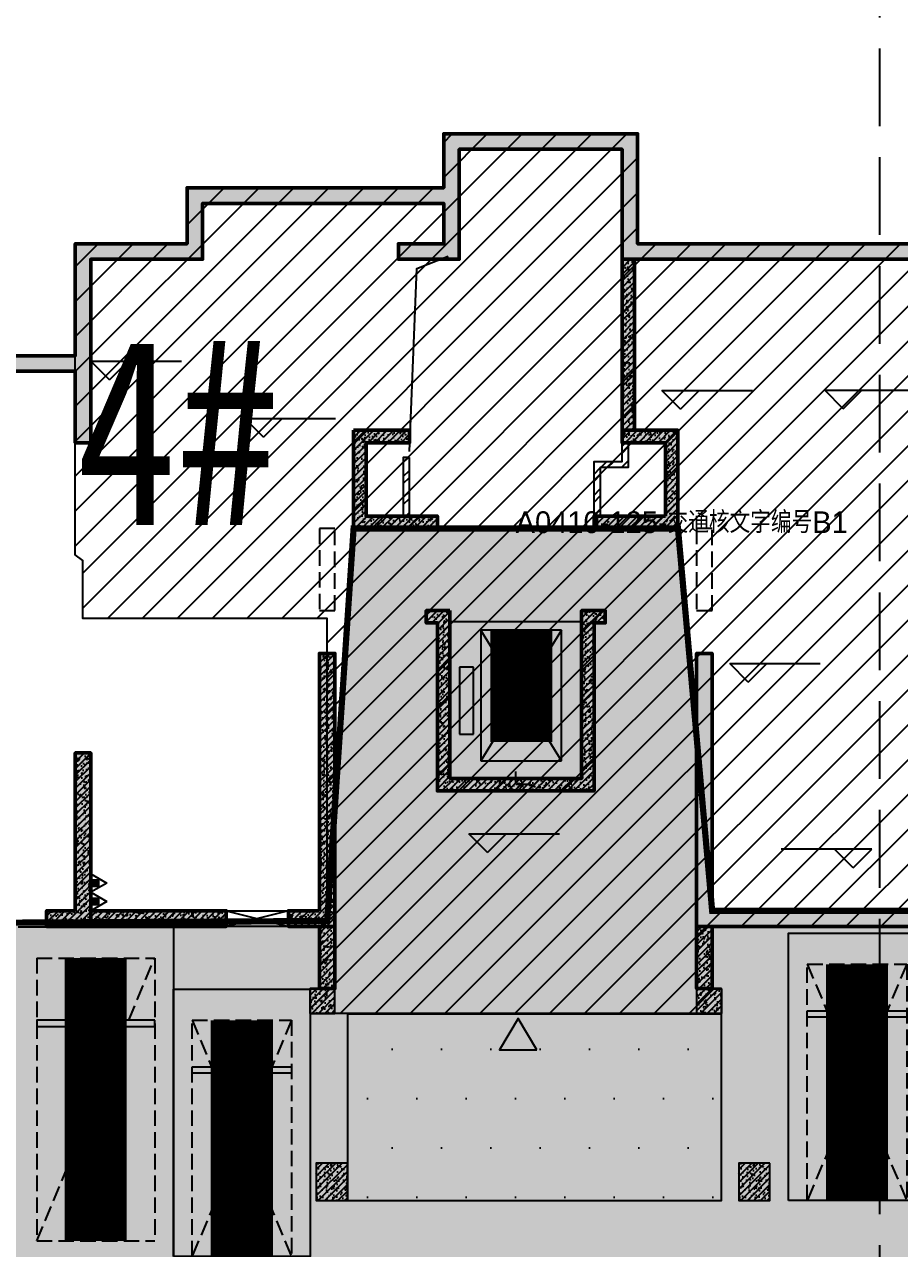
# Model space of a CAD drawing. Extents: x -1338203 to 1886333, y -530034 to 1031844.
# Drawn here: x 728700 to 742782, y 278867 to 298557 of the extents above; entities that cross this region are included whole.
import ezdxf
from ezdxf.enums import TextEntityAlignment as Align

# ---------------------------------------------------------------- set-up
doc = ezdxf.new("R2010")
doc.units = 0
doc.header["$LTSCALE"] = 1000
doc.header["$MEASUREMENT"] = 0
for name, pattern in [('$2$DASH', [0.35, 0.25, -0.1]), ('A-001-平面B2$0$__DASH', [0.35, 0.25, -0.1]), ('A-04-平面B1$0$DASH', [0.35, 0.25, -0.1]), ('DASH', [0.35, 0.25, -0.1])]:
    doc.linetypes.add(name, pattern=pattern)
for name, color, linetype in [('$0$DIM_SYMB', 3, 'Continuous'), ('A-001-平面参照B1$0$0A-ELEV-PATT', 8, 'Continuous'), ('A-001-平面参照B1$0$0G-NOTE', 4, 'Continuous'), ('A-001-平面参照B1$0$AUDIT_D_220531184525-2', 40, 'Continuous'), ('A-001-车位参照B1$0$A-001-车位参照B1$0$0A-P-PKNG-CAR(B)', 21, 'Continuous'), ('A-04-平面B1$0$0A-A-SYMB-ELEV', 150, 'Continuous'), ('A-04-平面B1$0$0A-B-D&W', 135, 'Continuous'), ('A-04-平面B1$0$0A-S-WALL', 255, 'Continuous'), ('A-125-交通核B1（A0410）$0$0A-E-EVTR', 2, 'Continuous'), ('A-125-交通核B1（A0410）$0$0A-O-HOLE', 52, 'Continuous'), ('p-a-core', 1, 'Continuous'), ('p-a-regular', 5, 'Continuous'), ('S-04-墙柱B1_1$0$$AUDIT_BAD_LAYER1', 7, 'Continuous'), ('S-04-墙柱B1_1$0$0S-CC-LINE', 52, 'Continuous'), ('S-04-墙柱B1_1$0$0S-CW-HATCH', 251, 'Continuous'), ('S-04-墙柱B1_1$0$0S-CW-HATCH-UP', 251, 'Continuous'), ('S-04-墙柱B1_1$0$0S-S-HOLE', 55, 'Continuous'), ('S001地下一墙柱$0$S001地下一墙柱$0$0S-CC-LINE', 52, 'Continuous'), ('S001地下一墙柱$0$S001地下一墙柱$0$0S-CW-HATCH', 251, 'Continuous'), ('S001地下一墙柱$0$S001地下一墙柱$0$0S-CW-HATCH-UP', 251, 'Continuous'), ('地面指向箭头', 7, 'Continuous'), ('负一层消火栓$0$0P-EQUIP-FH', 7, 'Continuous')]:
    doc.layers.add(name, color=color, linetype=linetype)
for name, color, linetype, plot in [('A-001-主楼相对位置参照$0$AAD-A-MARK', 6, 'Continuous', False), ('A-04-平面B1$0$AAD-A-MARK', 6, 'Continuous', False), ('A-125-交通核B1（A0410）$0$AAD-A-MARK', 6, 'Continuous', False), ('A0410-125-交通核文字编号B1$0$AAD-A-MARK', 6, 'Continuous', False), ('A0410-125-交通核文字编号B1$0$AAD-A-XM', 6, 'Continuous', False), ('AAD-A-PROOF', 30, 'Continuous', False), ('S-04-墙柱B1_1$0$AAD-A-MARK', 6, 'Continuous', False)]:
    doc.layers.add(name, color=color, linetype=linetype, plot=plot)
doc.layers.add('p-a-mini', color=7, linetype='Continuous', true_color=0x0050ff)
doc.layers.add('p-h-walkable', color=7, linetype='Continuous', lineweight=70, true_color=0xf0f0f0)
doc.layers.add('S-04-墙柱B1_1$0$0S-CW-LINE', color=7, linetype='Continuous', lineweight=50)
doc.styles.add('A-001-平面参照B1$0$AAD-HT', font='simhei.ttf', dxfattribs={"width": 0.6})
doc.styles.add('A0410-125-交通核文字编号B1$0$AAD-TXT', font='aad-txt.shx', dxfattribs={"width": 0.7, "bigfont": 'aad-hztxt.shx'})
pattern_1 = [(45, (0, 0), (-168.38, 168.38), []), (45, (112.25, 0), (-168.38, 168.38), [])]
pattern_2 = [(45, (0, 0), (-53.033, 53.033), []), (50, (0, 0), (215.178, -18.8256), [22.5, -247.5]), (355, (0, 0), (-41.6254, 225.6576), [18, -198]), (100.4514, (17.93, -1.57), (173.553, 206.832), [19.122, -210.3426]), (46.1842, (0, 60), (320.1723, -49.656), [33.75, -371.25]), (96.6356, (26.68, 55.86), (280.399, 292.235), [28.683, -315.514]), (351.1842, (0, 60), (280.399, 292.236), [27, -297]), (21, (30, 45), (179.072, -120.7857), [22.5, -247.5]), (326, (30, 45), (72.9946, 217.545), [18, -198]), (71.4514, (44.92, 34.93), (252.0668, 96.759), [19.122, -210.3426]), (37.5, (0, 0), (3.64796, 99.86816), [0, -195.6, 0, -201, 0, -198.75]), (7.5, (0, 0), (78.9209, 118.3235), [0, -114.6, 0, -191.1, 0, -75.75]), (327.5, (-66.9, 0), (160.14673, -6.76646), [0, -75, 0, -234, 0, -310.5]), (317.5, (-96.9, 0), (174.9559, 30.0315), [0, -97.5, 0, -155.4, 0, -220.5])]

# ---------------------------------------------------------------- blocks, each defined once
blk = doc.blocks.new('A-001-平面参照B1')
at = {"layer": 'A-001-平面参照B1$0$0A-ELEV-PATT'}
h = blk.add_hatch(dxfattribs=at)
h.set_pattern_fill('DOTS', color=256, scale=500)
h.set_pattern_definition([(0, (-766365.4, -306889.1), (396.875, 793.75), [0, -793.75])])
h.paths.add_polyline_path([(-32469, -24250), (-32469, -27250), (-26449, -27250), (-26449, -24250)])
at = {"layer": 'A-001-平面参照B1$0$AUDIT_D_220531184525-2', "ltscale": 0.002}
blk.add_lwpolyline([(-32469, -24250), (-32469, -27250), (-26449, -27250), (-26449, -24250)], close=True, dxfattribs=at)
at = {"layer": 'A-001-平面参照B1$0$0G-NOTE', "style": 'A-001-平面参照B1$0$AAD-HT', "width": 0.8}
blk.add_text('4#', height=3000, rotation=0, dxfattribs=at).set_placement((-36839, -14885), align=Align.MIDDLE_LEFT)
blk = doc.blocks.new('负一层消火栓$0$$TwtSys$00000546')
h = blk.add_hatch()
h.set_pattern_fill('ANSI31', color=256, scale=200, style=0)
h.set_pattern_definition([(45, (-38543.802, -6670.83), (-17.67767, 17.67767), [])])
h.paths.add_polyline_path([(-65, 174), (65, 174), (65, 44), (-65, 44)])
for points in [[(0, 344), (-198, 0), (198, 0)], [(-65, 174), (65, 174), (65, 44), (-65, 44)]]:
    blk.add_lwpolyline(points, close=True)
blk = doc.blocks.new('负一层消火栓')
at = {"layer": '负一层消火栓$0$0P-EQUIP-FH', "xscale": -0.75, "yscale": 0.75, "zscale": 0.75, "rotation": 270}
for p in [(-36599, -22144), (-36599, -22441)]:
    blk.add_blockref('负一层消火栓$0$$TwtSys$00000546', p, dxfattribs=at)
blk = doc.blocks.new('剖面位置')
at = {"layer": '$0$DIM_SYMB', "linetype": '$2$DASH', "ltscale": 5}
blk.add_lwpolyline([(-23908, 5282), (-23908, -83810), (-46125, -83810), (-46125, -260656)], dxfattribs=at)
blk.add_lwpolyline([(-23908, 5282), (-23908, -83810), (-46125, -83810), (-46125, -260656)], dxfattribs=at)
blk = doc.blocks.new('A$C488321c4')
at = {"layer": '地面指向箭头'}
h = blk.add_hatch(color=251, dxfattribs=at)
h.dxf.hatch_style = 1
h.paths.add_polyline_path([(324300, -79696), (324000, -79196), (323700, -79696)])
at = {"layer": '地面指向箭头', "color": 251, "flags": 128}
blk.add_lwpolyline([(324300, -79696), (324000, -79196), (323700, -79696), (324300, -79696)], dxfattribs=at)
blk = doc.blocks.new('A-001-车位参照B1$0$A-001-车位参照B1$0$A-001-车位参照B1$0$A$C43AE5A3B')
at = {"color": 241}
blk.add_lwpolyline([(2500, 0), (2500, 4300), (300, 4300), (300, 0)], close=True, dxfattribs=at)
at = {"color": 241, "linetype": 'DASH'}
for points in [[(2200, 0), (2200, 3800), (600, 3800), (600, 0), (2200, 0)], [(600, 3800), (2200, 0)], [(2200, 3800), (600, 0)]]:
    blk.add_lwpolyline(points, dxfattribs=at)
at = {"color": 241}
blk.add_lwpolyline([(2200, 3050), (600, 3050), (600, 2950), (2200, 2950), (2200, 3050)], dxfattribs=at)
at = {"layer": 'p-a-mini', "ltscale": 0.002, "const_width": 1000}
blk.add_lwpolyline([(1400, 0), (1400, 3800)], dxfattribs=at)
blk = doc.blocks.new('A-125-交通核B1（A0410）$0$xx')
at = {"layer": 'A-125-交通核B1（A0410）$0$0A-E-EVTR'}
for p, q in [((1798, 2385), (498, 2385)), ((498, 2385), (498, 285)), ((1798, 285), (498, 2385)), ((1798, 2385), (498, 285)), ((1798, 285), (1798, 2385)), ((381, 1791), (156, 1791)), ((156, 1791), (156, 711)), ((381, 711), (381, 1791)), ((156, 711), (381, 711)), ((498, 285), (1798, 285))]:
    blk.add_line(p, q, dxfattribs=at)
blk = doc.blocks.new('A-125-交通核B1（A0410）')
h = blk.add_hatch()
h.set_pattern_fill('ANSI32', color=256, scale=50)
h.set_pattern_definition(pattern_1)
h.paths.add_polyline_path([(1360, 4310), (1260, 4310), (1260, 5190), (1710, 5190), (1710, 5490), (1810, 5490), (1810, 5090), (1360, 5090)])
h = blk.add_hatch()
h.set_pattern_fill('ANSI32', color=256, scale=50)
h.set_pattern_definition(pattern_1)
h.paths.add_polyline_path([(-1713, 5250), (-1810, 5250), (-1810, 4310), (-1713, 4310)])
for points in [[(1360, 4310), (1260, 4310), (1260, 5190), (1710, 5190), (1710, 5490), (1810, 5490), (1810, 5090), (1360, 5090)], [(-1713, 5250), (-1810, 5250), (-1810, 4310), (-1713, 4310)]]:
    blk.add_lwpolyline(points, close=True)
at = {"layer": 'A-125-交通核B1（A0410）$0$0A-O-HOLE', "flags": 128}
blk.add_lwpolyline([(-1710, 5350), (-1593, 8294), (-1090, 8490)], dxfattribs=at)
at = {"layer": 'A-125-交通核B1（A0410）$0$AAD-A-MARK'}
for q in [(0, 200), (200, 0)]:
    blk.add_line((0, 0), q, dxfattribs=at)
blk.add_circle((0, 0), 100, dxfattribs=at)
blk.add_blockref('A-125-交通核B1（A0410）$0$xx', (-1060, 90))
blk = doc.blocks.new('A0410-125-交通核文字编号B1')
at = {"layer": 'A0410-125-交通核文字编号B1$0$AAD-A-MARK'}
for q in [(0, 200), (200, 0)]:
    blk.add_line((0, 0), q, dxfattribs=at)
blk.add_circle((0, 0), 100, dxfattribs=at)
at = {"layer": 'A0410-125-交通核文字编号B1$0$AAD-A-XM', "style": 'A0410-125-交通核文字编号B1$0$AAD-TXT'}
blk.add_text('A0410-125-交通核文字编号B1', height=350, dxfattribs=at).set_placement((-3, 4036))
blk = doc.blocks.new('A-04-平面B1')
at = {"layer": 'A-04-平面B1$0$0A-A-SYMB-ELEV'}
for p, q in [((-6539, 6500), (-6839, 6800)), ((-6839, 6800), (-5380, 6800)), ((-6539, 6500), (-6239, 6800)), ((2650, 6030), (2350, 6330)), ((2350, 6330), (3808, 6330)), ((2650, 6030), (2950, 6330)), ((5271, 6037), (4971, 6337)), ((4971, 6337), (6429, 6337)), ((5271, 6037), (5571, 6337)), ((-4062, 5580), (-4362, 5880)), ((-4362, 5880), (-2903, 5880)), ((-4062, 5580), (-3762, 5880)), ((3742, 1639), (3442, 1939)), ((3442, 1939), (4900, 1939)), ((3742, 1639), (4042, 1939)), ((-457, -1101), (-757, -801)), ((-757, -801), (701, -801)), ((-457, -1101), (-157, -801)), ((5727, -1049), (4268, -1049)), ((5427, -1349), (5127, -1049)), ((5427, -1349), (5727, -1049))]:
    blk.add_line(p, q, dxfattribs=at)
at = {"layer": 'A-04-平面B1$0$0A-B-D&W', "linetype": 'A-04-平面B1$0$DASH'}
for points in [[(-3160, 2790), (-2910, 2790), (-2910, 4110), (-3160, 4110)], [(2910, 2790), (3160, 2790), (3160, 4110), (2910, 4110)]]:
    blk.add_lwpolyline(points, close=True, dxfattribs=at)
at = {"layer": 'A-04-平面B1$0$AAD-A-MARK'}
for q in [(0, 200), (200, 0)]:
    blk.add_line((0, 0), q, dxfattribs=at)
blk.add_circle((0, 0), 100, dxfattribs=at)
at = {"layer": 'A-04-平面B1$0$0A-S-WALL'}
for name in ['A-125-交通核B1（A0410）', 'A0410-125-交通核文字编号B1']:
    blk.add_blockref(name, (0, 0), dxfattribs=at)
blk = doc.blocks.new('A-001-主楼相对位置参照')
at = {"layer": 'A-001-主楼相对位置参照$0$AAD-A-MARK'}
blk.add_lwpolyline([(-30819, -20460), (-28699, -20460), (-28699, -17940), (-30819, -17940)], close=True, dxfattribs=at)
blk = doc.blocks.new('S-04-墙柱B1_1')
at = {"layer": 'S-04-墙柱B1_1$0$0S-CW-HATCH'}
h = blk.add_hatch(color=256, dxfattribs=at)
h.dxf.hatch_style = 1
h.paths.add_polyline_path([(23190, 8690), (22460, 8690), (22460, 9340), (26340, 9340), (26340, 8440), (26703, 8440), (28140, 8440), (28140, 5490), (28390, 5490), (28390, 6640), (31000, 6640), (31000, 5690), (30750, 5690), (30750, 5490), (31000, 5490), (31000, 3690), (29600, 3690), (29600, 3440), (31800, 3440), (31800, 850), (32050, 850), (32050, 3690), (31250, 3690), (31250, 6890), (28390, 6890), (28390, 8690), (26590, 8690), (26590, 9590), (22460, 9590), (22460, 10460), (19340, 10460), (19340, 8690), (1960, 8690), (1960, 10460), (-1160, 10460), (-1160, 9590), (-5290, 9590), (-5290, 8690), (-7090, 8690), (-7090, 6890), (-9950, 6890), (-9950, 3690), (-10750, 3690), (-10750, -2290), (-10500, -2290), (-10500, 3440), (-8300, 3440), (-8300, 3690), (-9700, 3690), (-9700, 5490), (-9450, 5490), (-9450, 5690), (-9700, 5690), (-9700, 6640), (-7090, 6640), (-7090, 5490), (-6840, 5490), (-6840, 8440), (-5040, 8440), (-5040, 9340), (-1160, 9340), (-1160, 8690), (-1890, 8690), (-1890, 8440), (-910, 8440), (-910, 10210), (1710, 10210), (1710, 8440), (6890, 8440), (6890, 3710), (7090, 3710), (7090, 8440), (14210, 8440), (14210, 3710), (14410, 3710), (14410, 8440), (19590, 8440), (19590, 10210), (22210, 10210), (22210, 8440), (23190, 8440)])
h = blk.add_hatch(color=256, dxfattribs=at)
h.dxf.hatch_style = 1
h.paths.add_polyline_path([(1710, 5690), (1910, 5690), (1910, 8440), (1710, 8440)])
h = blk.add_hatch(color=256, dxfattribs=at)
h.dxf.hatch_style = 1
h.paths.add_polyline_path([(-2610, 5690), (-2610, 4110), (-1260, 4110), (-1260, 4310), (-2410, 4310), (-2410, 5490), (-1710, 5490), (-1710, 5690)])
h = blk.add_hatch(color=256, dxfattribs=at)
h.dxf.hatch_style = 1
h.paths.add_polyline_path([(2410, 4310), (1260, 4310), (1260, 4110), (2610, 4110), (2610, 5690), (1710, 5690), (1710, 5490), (2410, 5490)])
h = blk.add_hatch(color=256, dxfattribs=at)
h.dxf.hatch_style = 1
h.paths.add_polyline_path([(-1060, 2790), (-1440, 2790), (-1440, 2590), (-1260, 2590), (-1260, -110), (1260, -110), (1260, 2590), (1440, 2590), (1440, 2790), (1060, 2790), (1060, 90), (-1060, 90)])
h = blk.add_hatch(color=256, dxfattribs=at)
h.dxf.hatch_style = 1
h.paths.add_polyline_path([(-3160, -2040), (-3660, -2040), (-3660, -2290), (-2910, -2290), (-2910, 2100), (-3160, 2100)])
h = blk.add_hatch(color=256, dxfattribs=at)
h.dxf.hatch_style = 1
h.paths.add_polyline_path([(2910, -2290), (6890, -2290), (6890, -2040), (3160, -2040), (3160, 2100), (2910, 2100)])
h = blk.add_hatch(color=256, dxfattribs=at)
h.dxf.hatch_style = 1
h.paths.add_polyline_path([(-7090, -2040), (-7550, -2040), (-7550, -2290), (-6840, -2290), (-6840, 500), (-7090, 500)])
at = {"layer": 'S-04-墙柱B1_1$0$0S-CW-HATCH', "ltscale": 0.002}
h = blk.add_hatch(color=256, dxfattribs=at)
h.dxf.hatch_style = 1
h.paths.add_polyline_path([(-6840, -2290), (-4660, -2290), (-4660, -2040), (-6840, -2040)])
at = {"layer": 'S-04-墙柱B1_1$0$0S-CW-HATCH'}
h = blk.add_hatch(color=256, dxfattribs=at)
h.dxf.hatch_style = 1
h.paths.add_polyline_path([(-2910, -2290), (-3160, -2290), (-3160, -3290), (-2910, -3290)])
h = blk.add_hatch(color=256, dxfattribs=at)
h.dxf.hatch_style = 1
h.paths.add_polyline_path([(2910, -2290), (3160, -2290), (3160, -3290), (2910, -3290)])
h = blk.add_hatch(color=256, dxfattribs=at)
h.dxf.hatch_style = 1
h.paths.add_polyline_path([(-2910, -3290), (-3310, -3290), (-3310, -3690), (-2910, -3690)])
h = blk.add_hatch(color=256, dxfattribs=at)
h.dxf.hatch_style = 1
h.paths.add_polyline_path([(3310, -3290), (2910, -3290), (2910, -3690), (3310, -3690)])
at = {"layer": 'S-04-墙柱B1_1$0$0S-CW-HATCH-UP'}
h = blk.add_hatch(dxfattribs=at)
h.set_pattern_fill('钢筋混凝土', color=256, scale=30)
h.set_pattern_definition([(45, (-2870787.69, 636368.834), (-53.0330086, 53.0330086), []), (50, (-2870787.69, 636368.83), (215.178055, -18.82564), [22.5, -247.5]), (355, (-2870787.69, 636368.83), (-41.6254, 225.65764), [18, -198]), (100.4514, (-2870769.76, 636367.27), (173.552815, 206.831863), [19.122057, -210.342634]), (46.1842, (-2870787.7, 636428.83), (320.172315, -49.655704), [33.75, -371.25]), (96.6356, (-2870761, 636424.7), (280.398812, 292.23536), [28.683086, -315.5139]), (351.1842, (-2870787.7, 636428.83), (280.398584, 292.23558), [27, -297]), (21, (-2870757.69, 636413.83), (179.072116, -120.785667), [22.5, -247.5]), (326, (-2870757.69, 636413.83), (72.9946, 217.545014), [18, -198]), (71.4514, (-2870742.76, 636403.77), (252.066789, 96.759149), [19.122057, -210.342634]), (37.5, (-2870787.69, 636368.834), (3.6479566, 99.8681561), [0, -195.6, 0, -201, 0, -198.75]), (7.5, (-2870787.69, 636368.83), (78.9208612, 118.3235136), [0, -114.6, 0, -191.1, 0, -75.75]), (327.5, (-2870854.59, 636368.834), (160.1467309, -6.7664615), [0, -75, 0, -234, 0, -310.5]), (317.5, (-2870884.59, 636368.83), (174.955851, 30.031495), [0, -97.5, 0, -155.4, 0, -220.5])])
h.paths.add_polyline_path([(23190, 8690), (22460, 8690), (22460, 9340), (26340, 9340), (26340, 8440), (26703, 8440), (28140, 8440), (28140, 5490), (28390, 5490), (28390, 6640), (31000, 6640), (31000, 5690), (30750, 5690), (30750, 5490), (31000, 5490), (31000, 3690), (29600, 3690), (29600, 3440), (31800, 3440), (31800, 850), (32050, 850), (32050, 3690), (31250, 3690), (31250, 6890), (28390, 6890), (28390, 8690), (26590, 8690), (26590, 9590), (22460, 9590), (22460, 10460), (19340, 10460), (19340, 8690), (1960, 8690), (1960, 10460), (-1160, 10460), (-1160, 9590), (-5290, 9590), (-5290, 8690), (-7090, 8690), (-7090, 6890), (-9950, 6890), (-9950, 3690), (-10750, 3690), (-10750, -2290), (-10500, -2290), (-10500, 3440), (-8300, 3440), (-8300, 3690), (-9700, 3690), (-9700, 5490), (-9450, 5490), (-9450, 5690), (-9700, 5690), (-9700, 6640), (-7090, 6640), (-7090, 5490), (-6840, 5490), (-6840, 8440), (-5040, 8440), (-5040, 9340), (-1160, 9340), (-1160, 8690), (-1890, 8690), (-1890, 8440), (-910, 8440), (-910, 10210), (1710, 10210), (1710, 8440), (6890, 8440), (6890, 3710), (7090, 3710), (7090, 8440), (14210, 8440), (14210, 3710), (14410, 3710), (14410, 8440), (19590, 8440), (19590, 10210), (22210, 10210), (22210, 8440), (23190, 8440)])
h = blk.add_hatch(dxfattribs=at)
h.set_pattern_fill('钢筋混凝土', color=256, scale=30)
h.set_pattern_definition(pattern_2)
h.paths.add_polyline_path([(1710, 5690), (1910, 5690), (1910, 8440), (1710, 8440)])
h = blk.add_hatch(dxfattribs=at)
h.set_pattern_fill('钢筋混凝土', color=256, scale=30)
h.set_pattern_definition(pattern_2)
h.paths.add_polyline_path([(-2610, 5690), (-2610, 4110), (-1260, 4110), (-1260, 4310), (-2410, 4310), (-2410, 5490), (-1710, 5490), (-1710, 5690)])
h = blk.add_hatch(dxfattribs=at)
h.set_pattern_fill('钢筋混凝土', color=256, scale=30)
h.set_pattern_definition(pattern_2)
h.paths.add_polyline_path([(2410, 4310), (1260, 4310), (1260, 4110), (2610, 4110), (2610, 5690), (1710, 5690), (1710, 5490), (2410, 5490)])
h = blk.add_hatch(dxfattribs=at)
h.set_pattern_fill('钢筋混凝土', color=256, scale=30)
h.set_pattern_definition(pattern_2)
h.paths.add_polyline_path([(-1060, 2790), (-1440, 2790), (-1440, 2590), (-1260, 2590), (-1260, -110), (1260, -110), (1260, 2590), (1440, 2590), (1440, 2790), (1060, 2790), (1060, 90), (-1060, 90)])
h = blk.add_hatch(dxfattribs=at)
h.set_pattern_fill('钢筋混凝土', color=256, scale=30)
h.set_pattern_definition(pattern_2)
h.paths.add_polyline_path([(-3160, -2040), (-3660, -2040), (-3660, -2290), (-2910, -2290), (-2910, 2100), (-3160, 2100)])
h = blk.add_hatch(dxfattribs=at)
h.set_pattern_fill('钢筋混凝土', color=256, scale=30)
h.set_pattern_definition(pattern_2)
h.paths.add_polyline_path([(2910, -2290), (6890, -2290), (6890, -2040), (3160, -2040), (3160, 2100), (2910, 2100)])
h = blk.add_hatch(dxfattribs=at)
h.set_pattern_fill('钢筋混凝土', color=256, scale=30)
h.set_pattern_definition(pattern_2)
h.paths.add_polyline_path([(-7090, -2040), (-7550, -2040), (-7550, -2290), (-6840, -2290), (-6840, 500), (-7090, 500)])
at = {"layer": 'S-04-墙柱B1_1$0$0S-CW-HATCH-UP', "ltscale": 0.002}
h = blk.add_hatch(dxfattribs=at)
h.set_pattern_fill('钢筋混凝土', color=256, scale=30)
h.set_pattern_definition([(45, (-736606.6, -286339.07), (-53.0330086, 53.0330086), []), (50, (-736606.6, -286339.07), (215.178055, -18.82564), [22.5, -247.5]), (355, (-736606.6, -286339.07), (-41.6254, 225.65764), [18, -198]), (100.4514, (-736588.67, -286340.64), (173.552815, 206.83186), [19.12206, -210.342634]), (46.1842, (-736606.6, -286279.07), (320.172315, -49.6557), [33.75, -371.25]), (96.6356, (-736579.92, -286283.2), (280.39881, 292.23536), [28.68309, -315.5139]), (351.1842, (-736606.6, -286279.07), (280.39858, 292.23558), [27, -297]), (21, (-736576.6, -286294.07), (179.072116, -120.785667), [22.5, -247.5]), (326, (-736576.6, -286294.07), (72.9946, 217.545014), [18, -198]), (71.4514, (-736561.68, -286304.14), (252.06679, 96.75915), [19.12206, -210.342634]), (37.5, (-736606.6, -286339.07), (3.6479566, 99.868156), [0, -195.6, 0, -201, 0, -198.75]), (7.5, (-736606.6, -286339.07), (78.920861, 118.323514), [0, -114.6, 0, -191.1, 0, -75.75]), (327.5, (-736673.5, -286339.07), (160.146731, -6.7664615), [0, -75, 0, -234, 0, -310.5]), (317.5, (-736703.5, -286339.07), (174.95585, 30.031495), [0, -97.5, 0, -155.4, 0, -220.5])])
h.paths.add_polyline_path([(-6840, -2290), (-4660, -2290), (-4660, -2040), (-6840, -2040)])
at = {"layer": 'S-04-墙柱B1_1$0$0S-CW-HATCH-UP'}
h = blk.add_hatch(dxfattribs=at)
h.set_pattern_fill('钢筋混凝土', color=256, scale=30)
h.set_pattern_definition(pattern_2)
h.paths.add_polyline_path([(-2910, -2290), (-3160, -2290), (-3160, -3290), (-2910, -3290)])
h = blk.add_hatch(dxfattribs=at)
h.set_pattern_fill('钢筋混凝土', color=256, scale=30)
h.set_pattern_definition(pattern_2)
h.paths.add_polyline_path([(2910, -2290), (3160, -2290), (3160, -3290), (2910, -3290)])
h = blk.add_hatch(dxfattribs=at)
h.set_pattern_fill('钢筋混凝土', color=256, scale=30)
h.set_pattern_definition(pattern_2)
h.paths.add_polyline_path([(-2910, -3290), (-3310, -3290), (-3310, -3690), (-2910, -3690)])
h = blk.add_hatch(dxfattribs=at)
h.set_pattern_fill('钢筋混凝土', color=256, scale=30)
h.set_pattern_definition(pattern_2)
h.paths.add_polyline_path([(3310, -3290), (2910, -3290), (2910, -3690), (3310, -3690)])
at = {"layer": 'S-04-墙柱B1_1$0$$AUDIT_BAD_LAYER1'}
for q in [(0, 200), (0, 200), (200, 0), (200, 0)]:
    blk.add_line((0, 0), q, dxfattribs=at)
at = {"layer": 'S-04-墙柱B1_1$0$0S-CC-LINE'}
for points in [[(-2910, -3290), (-3310, -3290), (-3310, -3690), (-2910, -3690)], [(3310, -3290), (2910, -3290), (2910, -3690), (3310, -3690)]]:
    blk.add_lwpolyline(points, close=True, dxfattribs=at)
at = {"layer": 'S-04-墙柱B1_1$0$0S-CW-LINE'}
for points in [[(19340, 8690), (1960, 8690), (1960, 10460), (-1160, 10460), (-1160, 9590), (-5290, 9590), (-5290, 8690), (-7090, 8690), (-7090, 6890), (-9950, 6890)], [(-9700, 6640), (-7090, 6640), (-7090, 5490), (-6840, 5490), (-6840, 8440), (-5040, 8440), (-5040, 9340), (-1160, 9340), (-1160, 8690), (-1890, 8690), (-1890, 8440), (-910, 8440), (-910, 10210), (1710, 10210), (1710, 8440), (6890, 8440)]]:
    blk.add_lwpolyline(points, dxfattribs=at)
for points in [[(1710, 5690), (1910, 5690), (1910, 8440), (1710, 8440)], [(-2610, 5690), (-2610, 4110), (-1260, 4110), (-1260, 4310), (-2410, 4310), (-2410, 5490), (-1710, 5490), (-1710, 5690)], [(2410, 4310), (1260, 4310), (1260, 4110), (2610, 4110), (2610, 5690), (1710, 5690), (1710, 5490), (2410, 5490)], [(-1060, 2790), (-1440, 2790), (-1440, 2590), (-1260, 2590), (-1260, -110), (1260, -110), (1260, 2590), (1440, 2590), (1440, 2790), (1060, 2790), (1060, 90), (-1060, 90)], [(-3160, -2040), (-3660, -2040), (-3660, -2290), (-2910, -2290), (-2910, 2100), (-3160, 2100)], [(2910, -2290), (6890, -2290), (6890, -2040), (3160, -2040), (3160, 2100), (2910, 2100)], [(-7090, -2040), (-7550, -2040), (-7550, -2290), (-6840, -2290), (-6840, 500), (-7090, 500)], [(-6840, -2290), (-4660, -2290), (-4660, -2040), (-6840, -2040)], [(-2910, -2290), (-3160, -2290), (-3160, -3290), (-2910, -3290)], [(2910, -2290), (3160, -2290), (3160, -3290), (2910, -3290)]]:
    blk.add_lwpolyline(points, close=True, dxfattribs=at)
at = {"layer": 'S-04-墙柱B1_1$0$0S-S-HOLE'}
blk.add_lwpolyline([(-4660, -2040), (-3660, -2040), (-3660, -2290), (-4660, -2290)], close=True, dxfattribs=at)
for points in [[(-3660, -2040), (-4660, -2290)], [(-4660, -2040), (-3660, -2290)]]:
    blk.add_lwpolyline(points, dxfattribs=at)
at = {"layer": 'S-04-墙柱B1_1$0$AAD-A-MARK'}
blk.add_circle((0, 0), 100, dxfattribs=at)

msp = doc.modelspace()

# ---------------------------------------------------------------- hatches: boundary and pattern name
at = {"ltscale": 0.002}
h = msp.add_hatch(dxfattribs=at)
h.set_pattern_fill('ANSI31', color=8, scale=250)
h.set_pattern_definition([(45, (321361.53, 306889.07), (-280.633, 280.633), [])])
h.paths.add_polyline_path([(752746.6, 284045.6), (739766.6, 284045.6), (739766.6, 283045.6), (739916.6, 283045.6), (739916.6, 282645.6), (733296.6, 282645.6), (733296.6, 283045.6), (733446.6, 283045.6), (733446.6, 284045.6), (733571.6, 284135.6), (733571.6, 289000.6), (729641.6, 289000.6), (729641.6, 289935.6), (729516.6, 290025.6), (729516.6, 295025.6), (731316.6, 295025.6), (731316.6, 295925.6), (735446.6, 295925.6), (735446.6, 296795.6), (738566.6, 296795.6), (738566.6, 295025.6), (755946.6, 295025.6), (755946.6, 296795.6), (759066.6, 296795.6), (759066.6, 295925.6), (763196.6, 295925.6), (763196.6, 295025.6), (764996.6, 295025.6), (764996.6, 293225.6), (767856.6, 293225.6), (767856.6, 290025.6), (768656.6, 290025.6), (768656.6, 287472.3), (769556.6, 287472.3), (769556.6, 284045.6), (761116.6, 284045.6), (761116.6, 283045.6), (761216.6, 283045.6), (761216.6, 282645.6), (754596.6, 282645.6), (754596.6, 283045.6), (754746.6, 283045.6), (754746.6, 284041.3), (754896.6, 284170.6), (754906.6, 286475.6), (752746.6, 286475.6)])
at = {"layer": 'p-h-walkable', "ltscale": 0.002}
h = msp.add_hatch(color=256, dxfattribs=at)
h.dxf.hatch_style = 1
h.paths.add_polyline_path([(633826.6, 244460.7), (640276.6, 244575.6), (640576.6, 234544.8), (645576.7, 234544.6), (645576.7, 209278.9), (732355.9, 209029), (732355.1, 235229.9), (738506.7, 235229.9), (738506.6, 268838.9), (732734.3, 268838.9), (732734.3, 272898.9), (711963.1, 272898.9), (711963.1, 278984.7), (717256.7, 278984.7), (717256.7, 284049), (733571.6, 284135.6), (733996.6, 290449.1), (739216.6, 290449.1), (739766.6, 284299.1), (754626.6, 284299.1), (755296.6, 290449.1), (760516.6, 290449.1), (760816.6, 283049.1), (760816.3, 275879.2), (775122.6, 275879.2), (776006.6, 274138.9), (776006.6, 259429.1), (778716.6, 259429.1), (778716.6, 238849.1), (783416.6, 238849.1), (783416.6, 237229.1), (782066.6, 237229.1), (782066.6, 234429.1), (779546.6, 234429.1), (779546.6, 237129.1), (773916.6, 237129.1), (773916.6, 243229.1), (764306.6, 243225.6), (764306.6, 236639.1), (760766.6, 236639.1), (760766.6, 234429.1), (758246.6, 234429.1), (758246.6, 238649.1), (762116.6, 238649.1), (762116.6, 243225.6), (748656.6, 243225.6), (748756.3, 207529.1), (800106.6, 207528.9), (800206.7, 201639.7), (812908.2, 202239.1), (812576.6, 180449.3), (744206, 180449.3), (744206, 173439), (728556.7, 173439), (728556.6, 122289.1), (746356.6, 122289.1), (750916.6, 132325.6), (842896.6, 132325.6), (843211.6, 121345.6), (839116.6, 121345.6), (839116.6, 93449.1), (864906.6, 93449.1), (864906.6, 79694), (875856.6, 74929.1), (875856.6, 65749.1), (834560.6, 65749.1), (839142.9, 28436.3), (869465.5, 32160.2), (871163.4, 18334), (873704.3, 18646.1), (877328.9, 5540.2), (761876.2, -8638.5), (761133.2, 2082.3), (764950.9, 5291.5), (763253.1, 19116.3), (799242.7, 23536.1), (793807.6, 65749.1), (750756.6, 65749.1), (751556.6, 81645.6), (636016.6, 81645.6), (636016.6, 96345.6), (629416.6, 96345.6), (629416.6, 118203.2), (622306.6, 118203.2), (622286.6, 139083.2), (644406.6, 137003.2), (644406.6, 129968.2), (656656.6, 129968.2), (656406.6, 138083.2), (712156.6, 138083.2), (711856.6, 184449.1), (581811.6, 184349.1), (581826.6, 197199.1), (585876.6, 197449.1), (585976.6, 209279), (629226.6, 209578.9), (628926.8, 236145.4), (633826.6, 236145.6)])
at = {"layer": 'S001地下一墙柱$0$S001地下一墙柱$0$0S-CW-HATCH'}
h = msp.add_hatch(color=256, dxfattribs=at)
h.dxf.hatch_style = 1
h.paths.add_polyline_path([(733896.6, 280239.1), (733396.6, 280239.1), (733396.6, 279639.1), (733896.6, 279639.1)])
h = msp.add_hatch(color=256, dxfattribs=at)
h.dxf.hatch_style = 1
h.paths.add_polyline_path([(733896.6, 280239.1), (733396.6, 280239.1), (733396.6, 279639.1), (733896.6, 279639.1)])
h = msp.add_hatch(color=256, dxfattribs=at)
h.dxf.hatch_style = 1
h.paths.add_polyline_path([(740696.6, 280239.1), (740196.6, 280239.1), (740196.6, 279639.1), (740696.6, 279639.1)])
h = msp.add_hatch(color=256, dxfattribs=at)
h.dxf.hatch_style = 1
h.paths.add_polyline_path([(740696.6, 280239.1), (740196.6, 280239.1), (740196.6, 279639.1), (740696.6, 279639.1)])
at = {"layer": 'S001地下一墙柱$0$S001地下一墙柱$0$0S-CW-HATCH-UP'}
h = msp.add_hatch(dxfattribs=at)
h.set_pattern_fill('钢筋混凝土', color=256, scale=30)
h.set_pattern_definition([(45, (766207.33, 289190.8), (-53.03301, 53.03301), []), (50, (766207.33, 289190.8), (215.1781, -18.8256), [22.5, -247.5]), (355, (766207.33, 289190.8), (-41.6254, 225.6576), [18, -198]), (100.4514, (766225.26, 289189.23), (173.5528, 206.8319), [19.122, -210.3426]), (46.1842, (766207.33, 289250.8), (320.1723, -49.6557), [33.75, -371.25]), (96.6356, (766234, 289246.66), (280.3988, 292.2354), [28.683, -315.514]), (351.1842, (766207.33, 289250.8), (280.3986, 292.2356), [27, -297]), (21, (766237.33, 289235.8), (179.0721, -120.7857), [22.5, -247.5]), (326, (766237.33, 289235.8), (72.9946, 217.545), [18, -198]), (71.4514, (766252.25, 289225.74), (252.0668, 96.7591), [19.122, -210.3426]), (37.5, (766207.33, 289190.8), (3.64796, 99.86816), [0, -195.6, 0, -201, 0, -198.75]), (7.5, (766207.33, 289190.8), (78.92086, 118.3235), [0, -114.6, 0, -191.1, 0, -75.75]), (327.5, (766140.43, 289190.8), (160.14673, -6.76646), [0, -75, 0, -234, 0, -310.5]), (317.5, (766110.43, 289190.8), (174.95585, 30.0315), [0, -97.5, 0, -155.4, 0, -220.5])])
h.paths.add_polyline_path([(733896.6, 280239.1), (733396.6, 280239.1), (733396.6, 279639.1), (733896.6, 279639.1)])
h = msp.add_hatch(dxfattribs=at)
h.set_pattern_fill('钢筋混凝土', color=256, scale=30)
h.set_pattern_definition([(45, (766207.33, 289190.8), (-53.03301, 53.03301), []), (50, (766207.33, 289190.8), (215.1781, -18.8256), [22.5, -247.5]), (355, (766207.33, 289190.8), (-41.6254, 225.6576), [18, -198]), (100.4514, (766225.26, 289189.23), (173.5528, 206.8319), [19.122, -210.3426]), (46.1842, (766207.33, 289250.8), (320.1723, -49.6557), [33.75, -371.25]), (96.6356, (766234, 289246.66), (280.3988, 292.2354), [28.683, -315.514]), (351.1842, (766207.33, 289250.8), (280.3986, 292.2356), [27, -297]), (21, (766237.33, 289235.8), (179.0721, -120.7857), [22.5, -247.5]), (326, (766237.33, 289235.8), (72.9946, 217.545), [18, -198]), (71.4514, (766252.25, 289225.74), (252.0668, 96.7591), [19.122, -210.3426]), (37.5, (766207.33, 289190.8), (3.64796, 99.86816), [0, -195.6, 0, -201, 0, -198.75]), (7.5, (766207.33, 289190.8), (78.92086, 118.3235), [0, -114.6, 0, -191.1, 0, -75.75]), (327.5, (766140.43, 289190.8), (160.14673, -6.76646), [0, -75, 0, -234, 0, -310.5]), (317.5, (766110.43, 289190.8), (174.95585, 30.0315), [0, -97.5, 0, -155.4, 0, -220.5])])
h.paths.add_polyline_path([(733896.6, 280239.1), (733396.6, 280239.1), (733396.6, 279639.1), (733896.6, 279639.1)])
h = msp.add_hatch(dxfattribs=at)
h.set_pattern_fill('钢筋混凝土', color=256, scale=30)
h.set_pattern_definition([(45, (773007.33, 289190.8), (-53.03301, 53.03301), []), (50, (773007.33, 289190.8), (215.1781, -18.8256), [22.5, -247.5]), (355, (773007.33, 289190.8), (-41.6254, 225.6576), [18, -198]), (100.4514, (773025.26, 289189.23), (173.5528, 206.8319), [19.122, -210.3426]), (46.1842, (773007.33, 289250.8), (320.1723, -49.6557), [33.75, -371.25]), (96.6356, (773034, 289246.66), (280.3988, 292.2354), [28.683, -315.514]), (351.1842, (773007.33, 289250.8), (280.3986, 292.2356), [27, -297]), (21, (773037.33, 289235.8), (179.0721, -120.7857), [22.5, -247.5]), (326, (773037.33, 289235.8), (72.9946, 217.545), [18, -198]), (71.4514, (773052.25, 289225.74), (252.0668, 96.7591), [19.122, -210.3426]), (37.5, (773007.33, 289190.8), (3.64796, 99.86816), [0, -195.6, 0, -201, 0, -198.75]), (7.5, (773007.33, 289190.8), (78.92086, 118.3235), [0, -114.6, 0, -191.1, 0, -75.75]), (327.5, (772940.43, 289190.8), (160.14673, -6.76646), [0, -75, 0, -234, 0, -310.5]), (317.5, (772910.43, 289190.8), (174.95585, 30.0315), [0, -97.5, 0, -155.4, 0, -220.5])])
h.paths.add_polyline_path([(740696.6, 280239.1), (740196.6, 280239.1), (740196.6, 279639.1), (740696.6, 279639.1)])
h = msp.add_hatch(dxfattribs=at)
h.set_pattern_fill('钢筋混凝土', color=256, scale=30)
h.set_pattern_definition([(45, (773007.33, 289190.8), (-53.03301, 53.03301), []), (50, (773007.33, 289190.8), (215.1781, -18.8256), [22.5, -247.5]), (355, (773007.33, 289190.8), (-41.6254, 225.6576), [18, -198]), (100.4514, (773025.26, 289189.23), (173.5528, 206.8319), [19.122, -210.3426]), (46.1842, (773007.33, 289250.8), (320.1723, -49.6557), [33.75, -371.25]), (96.6356, (773034, 289246.66), (280.3988, 292.2354), [28.683, -315.514]), (351.1842, (773007.33, 289250.8), (280.3986, 292.2356), [27, -297]), (21, (773037.33, 289235.8), (179.0721, -120.7857), [22.5, -247.5]), (326, (773037.33, 289235.8), (72.9946, 217.545), [18, -198]), (71.4514, (773052.25, 289225.74), (252.0668, 96.7591), [19.122, -210.3426]), (37.5, (773007.33, 289190.8), (3.64796, 99.86816), [0, -195.6, 0, -201, 0, -198.75]), (7.5, (773007.33, 289190.8), (78.92086, 118.3235), [0, -114.6, 0, -191.1, 0, -75.75]), (327.5, (772940.43, 289190.8), (160.14673, -6.76646), [0, -75, 0, -234, 0, -310.5]), (317.5, (772910.43, 289190.8), (174.95585, 30.0315), [0, -97.5, 0, -155.4, 0, -220.5])])
h.paths.add_polyline_path([(740696.6, 280239.1), (740196.6, 280239.1), (740196.6, 279639.1), (740696.6, 279639.1)])

# ---------------------------------------------------------------- linework, layer by layer
for p, q in [((728596.7, 284039.2), (731096.7, 284039.2)), ((731096.7, 284039.2), (731096.7, 278739.2))]:
    msp.add_line(p, q)
at = {"linetype": 'A-001-平面B2$0$__DASH'}
for p, q in [((728896.7, 283539.2), (730796.7, 283539.2)), ((728896.7, 283539.2), (728896.7, 278989.2)), ((730796.7, 283539.2), (730796.7, 278989.2)), ((728896.7, 278989.2), (730796.7, 278989.2))]:
    msp.add_line(p, q, dxfattribs=at)
at = {"color": 3, "flags": 128}
msp.add_lwpolyline([(752746.6, 284045.6), (739766.6, 284045.6), (739766.6, 283045.6), (739916.6, 283045.6), (739916.6, 282645.6), (733296.6, 282645.6), (733296.6, 283045.6), (733446.6, 283045.6), (733446.6, 284045.6), (733571.6, 284135.6), (733571.6, 289000.6), (729641.6, 289000.6), (729641.6, 289935.6), (729516.6, 290025.6), (729516.6, 295025.6), (731316.6, 295025.6), (731316.6, 295925.6), (735446.6, 295925.6), (735446.6, 296795.6), (738566.6, 296795.6), (738566.6, 295025.6), (755946.6, 295025.6)], dxfattribs=at)
at = {"linetype": 'A-001-平面B2$0$__DASH'}
msp.add_lwpolyline([(728896.7, 278989.2), (730796.7, 283539.2)], dxfattribs=at)
msp.add_lwpolyline([(730796.7, 282539.2), (728896.7, 282539.2), (728896.7, 282439.2), (730796.7, 282439.2)], close=True)
at = {"layer": 'p-a-core', "ltscale": 0.002, "const_width": 1000}
msp.add_lwpolyline([(736694.9, 288814.1), (736694.9, 287014.1)], dxfattribs=at)
at = {"layer": 'p-a-regular', "ltscale": 0.002, "const_width": 1000}
msp.add_lwpolyline([(729846.7, 283539.2), (729846.7, 278989.2)], dxfattribs=at)
at = {"layer": 'p-h-walkable', "ltscale": 0.002, "const_width": 100}
msp.add_lwpolyline([(738506.7, 235229.9), (738506.6, 268838.9), (732734.3, 268838.9), (732734.3, 272898.9), (711963.1, 272898.9), (711963.1, 278984.7), (717256.7, 278984.7), (717256.7, 284049), (733571.6, 284135.6), (733996.6, 290449.1), (739216.6, 290449.1), (739766.6, 284299.1), (754626.6, 284299.1), (755296.6, 290449.1), (760516.6, 290449.1), (760816.6, 283049.1), (760816.3, 275879.2), (775122.6, 275879.2), (776006.6, 274138.9), (776006.6, 259429.1), (778716.6, 259429.1), (778716.6, 238849.1)], dxfattribs=at)
at = {"layer": 'S001地下一墙柱$0$S001地下一墙柱$0$0S-CC-LINE'}
for points in [[(733896.6, 280239.1), (733396.6, 280239.1), (733396.6, 279639.1), (733896.6, 279639.1)], [(733896.6, 280239.1), (733396.6, 280239.1), (733396.6, 279639.1), (733896.6, 279639.1)], [(740696.6, 280239.1), (740196.6, 280239.1), (740196.6, 279639.1), (740696.6, 279639.1)], [(740696.6, 280239.1), (740196.6, 280239.1), (740196.6, 279639.1), (740696.6, 279639.1)]]:
    msp.add_lwpolyline(points, close=True, dxfattribs=at)

# ---------------------------------------------------------------- block references
msp.add_blockref('A-001-平面参照B1', (766365.4, 306889.1))
at = {"ltscale": 0.002}
for name, p in [('A-001-主楼相对位置参照', (766365.4, 306889.1)), ('负一层消火栓', (766365.4, 306889.1)), ('S-04-墙柱B1_1', (736606.6, 286339.1)), ('A-04-平面B1', (736606.6, 286339.1)), ('A$C488321c4', (412646.2, 361761.3))]:
    msp.add_blockref(name, p, dxfattribs=at)
at = {"layer": 'A-001-车位参照B1$0$A-001-车位参照B1$0$0A-P-PKNG-CAR(B)', "xscale": -1}
for p in [(743497, 279639.1), (733597, 278739.1)]:
    msp.add_blockref('A-001-车位参照B1$0$A-001-车位参照B1$0$A-001-车位参照B1$0$A$C43AE5A3B', p, dxfattribs=at)
at = {"layer": 'AAD-A-PROOF'}
msp.add_blockref('剖面位置', (766365.4, 306889.1), dxfattribs=at)

doc.saveas('drawing.dxf')
